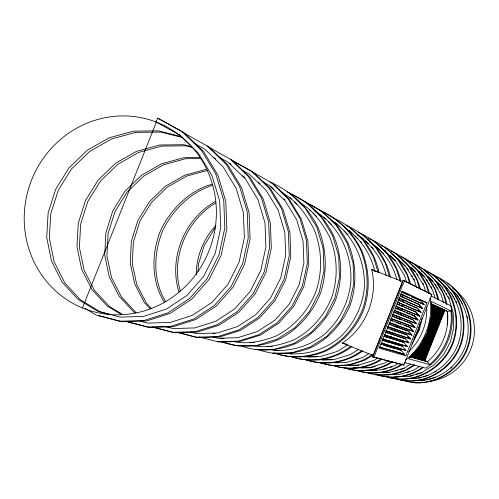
<?xml version="1.0" encoding="UTF-8"?>
<svg xmlns="http://www.w3.org/2000/svg" width="499" height="499" viewBox="0 0 499 499"><rect width="100%" height="100%" fill="white"/><g stroke="black" fill="none" stroke-linecap="round" stroke-linejoin="round"><path stroke-width="0.75" d="M196.294 274.824C196.076 256.648 203.773 238.447 216.017 225.199M198.078 271.487L198.359 264.539L204.054 245.857L214.302 229.053L215.393 227.993M396.474 318.194L396.973 315.998M397.466 313.802L397.965 311.613M398.458 309.417L398.951 307.228M399.007 319.204L399.506 317.015M400.005 314.825L400.504 312.636M400.996 310.447L401.495 308.257M401.994 306.068L402.325 304.608M399.93 319.422L400.447 317.139M400.965 314.863L401.308 313.341M402.001 310.303L402.344 308.787M402.861 306.511L403.204 304.989M420.096 322.978L418.555 329.72L413.952 338.49M422.079 318.063L419.341 330.02L411.931 344.148M431.236 303.723L447.441 311.413C449.599 330.282 441.908 349.593 427.375 361.819L409.947 356.847M82.472 307.939L156.349 122.105A100 95.509 -69.2 0 1 179.422 291.871A100 95.509 -69.2 0 1 25.137 232.16A100 95.509 -69.2 0 1 156.337 122.099M372.516 356.86L403.036 280.182L431.891 294.597L403.834 365.075L372.516 356.86L401.832 364.382M381.105 335.995L373.321 355.55L342.37 343.062C365.954 327.831 378.329 296.705 371.674 269.435L402.73 281.673M381.685 334.548L390.043 313.54M390.617 312.093L402.444 282.397M373.863 357.409L404.396 280.712M405.837 355.793L426.944 302.774L402.231 291.135L379.483 348.283L405.837 355.793L393.748 350.928M411.419 355.382L410.933 356.86L411.794 354.702M431.317 305.656L431.803 304.184M412.573 354.109L411.513 357.028L412.661 354.147M431.492 306.598L432.433 304.471L431.292 307.353M413.721 352.843L412.087 357.19L413.808 352.88M431.46 308.288L432.976 304.727L431.261 309.043M414.582 352.3L412.667 357.359L414.663 352.338M431.429 309.973L433.519 304.983L431.516 310.01M415.723 351.04L413.241 357.521L416.091 350.36M431.404 311.657L434.055 305.238L431.492 311.688M416.858 349.787L413.814 357.683L416.946 349.824M431.373 313.328L434.592 305.494L431.46 313.36M417.757 349.125L414.382 357.852L418.125 348.439M431.292 315.125L435.128 305.75L431.379 315.156M419.179 347.136L414.95 358.014L419.266 347.173M431.255 316.803L435.658 305.999L430.768 318.281M421.175 343.711L415.517 358.176L421.262 343.749M429.789 322.086L436.188 306.249L429.296 323.558M423.732 338.865L416.079 358.338L423.819 338.896M428.891 325.903L436.719 306.505L428.978 325.941M425.716 335.465L416.646 358.494L426.084 334.779M428.005 329.714L437.243 306.754L427.805 330.469M417.201 358.656L437.773 307.004L417.201 358.656L412.829 356.935M413.478 357.134L418.318 358.974L438.727 307.465M414.519 357.421L418.873 359.137L439.332 307.746L437.829 307.141M419.977 359.448L440.368 308.232L419.977 359.448L415.873 357.895M440.885 308.476L420.526 359.604L440.885 308.476L437.542 307.097M421.075 359.76L441.397 308.719L421.075 359.76L416.197 357.902M417.937 358.413L422.16 360.072L442.42 309.205L437.604 307.241M418.486 358.575L423.246 360.384L443.343 309.654M443.935 309.923L423.782 360.54L443.935 309.923L438.633 307.727M424.318 360.69L444.441 310.16L424.318 360.69L420.039 359.006M421.281 359.436L424.855 360.846L444.94 310.397L440.255 308.482M389.37 333.5L390.087 332.122M391.515 329.371L392.233 327.993M393.312 325.928L394.385 323.863M390.106 337.892L390.823 336.519M391.896 334.461L392.613 333.089M394.048 330.35L394.765 328.978M395.838 326.92L396.911 324.868M391.023 338.185L391.734 336.819M392.807 334.767L393.524 333.401M394.59 331.348L395.663 329.296M396.736 327.244L397.454 325.878M84.855 308.22L96.195 315.075L119.641 321.213L144.192 320.47L168.076 312.779L189.545 298.583L206.985 278.779L219.061 254.696L224.812 227.968L223.739 200.436L215.817 174.001L201.521 150.48L181.786 131.455L157.865 118.182L155.856 121.831L180.183 135.354M383.8 340.767L384.835 339.638M386.9 337.38L387.935 336.251M383.4 345.208L384.43 344.079M386.494 341.827L387.53 340.705M387.417 342.114L388.447 340.992M451.077 368.268L452.1 367.164M408.793 351.645C420.888 340.362 427.662 323.333 426.639 306.829M429.564 364.601C445.064 351.589 453.254 331.005 450.946 310.896L431.448 301.502C433.887 322.947 425.16 344.884 408.644 358.781L429.564 364.601L427.375 361.819L421.605 359.498M400.31 294.017L424.119 304.627L420.57 300.554L411.912 296.849M413.871 302.35L419.054 304.359L422.603 308.438L398.676 298.103M407.957 308.875L416.023 311.975L419.572 316.054L396.125 306.579M414.501 315.786L414.251 316.01L417.794 320.09L418.05 319.865L414.501 315.786L395.258 307.821M397.753 302.494L421.087 312.243L417.538 308.17L398.47 299.762M404.022 320.845L411.469 323.402L415.018 327.487L391.253 318.824M409.953 327.207L409.704 327.431L413.247 331.523L413.503 331.292L409.953 327.207L390.449 319.909M392.164 314.464L416.534 323.676L412.985 319.591L393.655 311.85M385.652 330.825L410.471 338.915L406.922 334.823L389.887 329.221M405.151 338.858L405.406 338.628L408.949 342.726L384.754 335.153M387.28 326.733L411.987 335.103L408.438 331.018L388.84 323.945M382.396 339.002L407.434 346.531L403.891 342.439L383.762 336.27M380.768 343.094L405.918 350.342L402.375 346.244L382.159 340.299M400.603 350.279L400.859 350.055L404.402 354.153L379.14 347.185M347.815 344.747L337.467 351.346L320.863 356.442L303.729 356.847L302.232 356.461M350.878 346.212C334.286 358.974 311.351 363.615 291.428 356.629M351.957 346.499C334.979 359.648 311.451 363.871 291.167 356.504M358.282 349.55L350.41 354.558L334.299 359.486L317.67 359.866L316.216 359.486M361.975 350.51C345.963 362.548 323.926 366.147 305.001 359.461M362.336 351.19C346.281 363.135 324.244 366.247 305.432 359.517M368.923 353.529L362.555 357.565L346.905 362.336L330.75 362.692M372.51 354.452C357.484 365.38 336.975 368.555 319.372 362.536M372.834 355.107L364.582 360.322L348.29 365.268M377.862 357.933L373.969 360.397L358.762 365.012L331.473 365.63L319.722 362.573M388.509 360.671L384.723 363.06L369.927 367.538L354.646 367.863L353.173 367.482M380.812 359.174C366.996 368.231 348.689 370.614 332.976 365.455M382.359 358.999C368.243 368.536 349.375 370.9 333.245 365.474M391.646 361.706C378.155 370.645 360.222 373.002 344.84 367.956M392.501 361.925C378.816 371.006 360.627 373.196 345.071 367.969M398.146 363.515L394.871 365.58L380.469 369.921L365.586 370.233M402.219 363.883C389.282 372.628 371.992 375.267 357.072 370.589M402.387 364.488C389.357 373.071 372.079 375.391 357.228 370.582M404.296 363.291L405.568 362.492M410.839 363.952L404.458 367.956L390.43 372.173L381.267 372.36M414.101 364.75L405.406 370.202L390.761 374.587L375.635 374.886M414.856 364.95C401.102 375.061 382.334 377.943 366.172 372.435M419.753 366.31L413.534 370.202L399.861 374.306L391.671 374.468M422.89 367.114C410.209 376.315 393 379.677 377.961 375.005M423.607 367.308C410.733 376.658 393.237 379.889 378.024 374.98M434.847 372.104L436.138 371.3M405.288 360.159L406.485 359.436C423.95 345.009 433.076 322.067 430.319 299.581L429.951 298.252M215.874 201.278C184.78 218.157 168.269 258.114 178.948 291.984M215.506 203.174C186.302 220.315 170.558 258.326 180.357 290.992M356.099 360.072L358.326 359.392M371.568 367.52L375.26 366.403M383.475 369.466L387.068 368.381M389.944 367.514L392.095 366.865M395.657 371.025L397.865 370.364M400.816 369.478L404.496 368.368M407.084 372.541L409.242 371.892M409.523 376.489L413.222 375.385M416.178 374.5L418.399 373.838M419.877 373.395L422.098 372.728M417.975 378.404L421.58 377.325M423.027 376.895L428.08 375.385M426.751 379.995L435.714 377.331M206.093 169.373L184.68 175.23L165.381 186.27L149.438 201.733L137.843 220.564L131.324 241.491L130.27 263.116L134.73 283.968L144.373 302.631L150.149 308.806M207.129 170.508L186.52 176.147L167.29 187.15L151.397 202.557L139.845 221.325L133.352 242.19L132.304 263.74L136.757 284.53L146.375 303.13L151.085 308.17M211.907 184.187C189.302 190.749 171.431 208.694 161.027 229.421C151.415 252.563 150.754 280.463 164.314 302.188M212.125 185.441C190.287 192.471 173.022 209.848 162.88 230.126C153.586 252.7 152.519 279.92 165.456 301.296M439.831 308.432L447.441 311.413L450.946 310.896M212.817 333.588L215.131 333.519M220.178 338.578L224.045 338.472M217.258 341.684L238.322 341.129L258.775 334.723L277.132 322.834L292.034 306.23L302.363 286.021L307.315 263.584L306.48 240.462L299.837 218.25L287.804 198.459L271.169 182.441M249.955 342.57L254.615 342.445M267.09 346.556L272.354 346.425M255.451 349.687L275.117 349.206L294.192 343.293L311.307 332.303L325.192 316.94L334.829 298.234L339.457 277.463L338.702 256.056L332.565 235.478L321.412 217.146L305.981 202.301L287.299 191.928M274.294 350.479L278.841 350.367M272.541 353.273L291.572 352.818L310.029 347.123L326.583 336.532L340.019 321.718L349.331 303.691L353.816 283.663L353.099 263.023L347.179 243.175L336.426 225.492L321.537 211.171L304.172 201.534M290.125 353.903L292.426 353.847M308.033 357.034L317.358 356.816M322.56 360.022L332.365 359.798M334.873 362.854L338.709 362.767M349.269 365.455L358.974 365.249M360.92 367.956L370.071 367.757M371.668 370.314L376.864 370.208M384.38 372.497L389.713 372.385M385.721 374.593L390.187 374.5M395.002 376.602L400.366 376.496M401.901 376.464L408.8 376.327L422.142 372.335L434.08 364.869L443.761 354.415L450.478 341.684L453.728 327.531L453.254 312.935L449.069 298.889L441.428 286.357L423.844 269.529M410.552 378.379C431.566 378.847 450.485 363.628 457.957 344.497C466.209 321.824 458.138 295.121 438.839 280.681M413.49 378.491L416.478 378.429M418.387 380.201C439.026 380.824 457.726 365.973 465.068 347.173C472.709 325.934 466.035 300.529 448.114 286.557M420.601 380.319L425.235 380.232M411.937 382.496C435.59 385.122 458.768 370.071 467.114 347.984C475.528 324.968 467.357 297.834 447.753 283.17M200.005 157.503L183.863 157.69L161.57 163.791L141.473 175.286L124.844 191.373L112.737 210.971L105.894 232.752L104.734 255.251L109.3 276.951L119.255 296.369L133.925 312.143L135.235 312.929M200.342 158.532L185.784 158.701L163.566 164.782L143.537 176.234L126.971 192.271L114.907 211.801L108.096 233.507L106.942 255.931L111.495 277.556L121.432 296.911L136.059 312.636M181.374 136.614L158.52 130.863L133.401 131.162L109.106 137.818L87.182 150.336L69.012 167.857L55.72 189.183L48.135 212.892L46.706 237.381L51.484 260.996L62.132 282.122L77.906 299.288L97.71 311.257L111.183 314.775M182.74 137.612L160.709 132.067L135.684 132.36L111.483 138.99L89.639 151.465L71.538 168.924L58.302 190.175L50.748 213.79L49.332 238.185L54.104 261.719L64.72 282.771L80.445 299.874L100.187 311.8L110.628 314.526M191.279 146.612L183.769 144.716L159.724 144.997L136.47 151.365L115.5 163.348L98.135 180.127L85.46 200.548L78.268 223.253L76.977 246.699L81.649 269.323L91.941 289.557L107.148 305.999L120.945 314.308M191.766 147.324L185.771 145.82L161.813 146.095L138.641 152.438L117.745 164.383L100.449 181.1L87.824 201.453L80.657 224.076L79.385 247.442L84.044 269.984L94.311 290.144L109.468 306.529L121.912 314.021M368.405 238.609L369.884 238.984C388.908 247.311 405.556 263.266 410.49 283.906M417.395 266.528L418.873 266.903C433.263 273.109 445.102 284.081 451.838 298.29C457.652 312.474 458.194 328.255 453.254 342.776C443.842 368.387 414.07 385.652 387.474 376.976M418.106 266.928L419.584 267.302M402.394 380.026C428.285 389.619 458.394 373.639 467.682 348.202C478.111 319.572 463.24 287.374 435.059 276.122M396.767 378.947C422.628 387.224 451.483 370.426 460.652 345.558C465.473 331.411 464.949 316.029 459.286 302.213C452.724 288.372 441.191 277.675 427.175 271.631M393.031 378.017L395.283 378.598M396.786 378.991C422.541 386.819 450.934 369.971 460.053 345.333C468.667 321.724 460.296 293.892 440.193 278.854M341.615 364.987L343.05 365.355M387.436 377.001C413.927 385.259 443.262 367.931 452.618 342.539C461.45 318.306 452.861 289.751 432.234 274.313M286.638 353.055L288.846 353.629C306.966 355.163 324.812 349.394 338.989 338.097C353.13 325.404 361.918 307.933 364.214 289.108C366.147 262.331 353.81 234.493 330.868 220.034M270.739 349.612L272.928 350.179C291.647 351.764 310.072 345.763 324.693 334.074C339.314 320.907 348.377 302.806 350.735 283.32C352.737 255.207 339.557 225.704 315 211.127M252.089 345.508C265.817 348.651 280.026 345.158 292.963 340.318C310.902 331.255 324.525 315.686 331.854 297.048C338.328 277.332 337.48 255.993 329.596 236.807C322.31 223.321 313.048 209.96 299.388 202.357M233.757 341.541C247.928 344.709 262.549 341.104 275.885 336.083C294.472 326.652 308.557 310.472 316.135 291.135C322.828 270.651 321.936 248.496 313.752 228.573C305.993 214.202 296.019 199.931 281.236 192.165M275.049 353.055C291.597 359.305 309.829 357.633 325.978 350.984C343.424 342.27 356.741 327.244 363.927 309.18C370.264 290.131 369.491 269.485 361.887 250.922C353.211 232.777 338.303 218.387 319.809 210.453M213.235 337.068L217.695 338.228L237.873 337.68L257.459 331.517L275.03 320.09L289.289 304.147L299.163 284.748L303.885 263.21L303.049 241.017L296.649 219.685L285.072 200.685L269.08 185.291L262.399 181.586M274.469 352.968C290.836 359.118 308.844 357.197 324.793 350.697C342.283 341.958 355.637 326.889 362.842 308.769C369.191 289.669 368.424 268.967 360.796 250.348C352.169 232.44 337.586 217.994 319.273 210.135M257.939 349.468C275.286 355.949 294.373 354.508 311.301 347.435C329.334 338.391 343.081 322.822 350.491 304.128C357.034 284.393 356.23 263.017 348.352 243.793C339.445 225.298 324.381 210.385 305.469 202.27M190.356 332.053L196.288 333.594L217.208 333.008L237.524 326.571L255.756 314.663L270.552 298.053L280.794 277.837L285.684 255.401L284.798 232.278L278.124 210.06L266.073 190.269L249.425 174.251L242.034 170.147M241.884 346.081C259.337 352.668 278.561 350.622 295.558 343.624C314.22 334.23 328.417 318.075 336.077 298.701C342.832 278.236 341.99 256.074 333.819 236.146C324.587 216.965 308.968 201.502 289.358 193.094M165.643 326.639L173.066 328.573L194.785 327.937L215.886 321.213L234.829 308.775L250.205 291.428L260.846 270.327L265.911 246.911L264.969 222.785L258.002 199.606L245.433 178.96L228.074 162.25L219.934 157.734M220.714 341.491C239.508 348.676 260.26 347.341 278.623 339.526C297.965 329.752 312.642 312.96 320.558 292.869C327.55 271.612 326.664 248.602 318.181 227.906C308.02 206.698 291.291 191.404 269.853 181.985M220.583 341.534L237.075 345.838L257.415 345.32L277.157 339.17L294.865 327.749L309.243 311.788L319.217 292.364L324.001 270.789L323.209 248.558L316.828 227.195L305.251 208.158L289.239 192.745M140.344 321.156L147.785 323.103L170.365 322.416L192.315 315.368L212.025 302.357L228.024 284.212L239.096 262.143L244.36 237.661L243.35 212.431L236.064 188.204L222.928 166.629L204.796 149.17L194.155 143.263M199.326 337L218.967 342.04L239.969 341.491L260.359 335.11L278.66 323.258L293.518 306.71L303.816 286.569L308.756 264.208L307.92 241.16L301.302 219.024L289.314 199.294L272.728 183.326L251.689 171.631M112.68 315.168L120.165 317.121L143.675 316.378L166.541 308.981L187.081 295.333L203.76 276.315L215.294 253.193L220.77 227.532L219.691 201.103L212.044 175.723L198.296 153.131L179.316 134.855M178.33 332.521L197.685 337.58L219.46 336.987L240.605 330.326L259.592 317.982L275.011 300.741L285.696 279.758L290.811 256.461L289.925 232.459L283.033 209.399L270.552 188.865L253.292 172.242L232.391 160.641M177.918 332.509L195.833 337.187L217.676 336.594L238.89 329.914L257.933 317.52L273.402 300.217L284.118 279.159L289.252 255.787L288.36 231.698L281.442 208.563L268.917 187.955L251.596 171.276L230.625 159.636M152.981 327.088L174.6 332.739L197.205 332.103L219.173 325.142L238.896 312.249L254.92 294.254L266.017 272.354L271.325 248.047L270.383 223.003L263.191 198.951L250.174 177.532L232.178 160.198L209.137 147.386M152.395 327.038L172.592 332.315L195.265 331.679L217.302 324.687L237.094 311.75L253.168 293.686L264.302 271.712L269.628 247.311L268.68 222.18L261.457 198.034L248.396 176.54L230.338 159.15M127.02 321.593L149.482 327.469L172.978 326.789L195.826 319.497L216.354 306.006L233.027 287.187L244.572 264.289L250.086 238.878L249.082 212.699L241.56 187.555L227.956 165.175L209.168 147.074L184.331 133.258M125.505 321.312L147.286 327.007L170.864 326.321L193.787 318.998L214.383 305.463L231.112 286.569L242.701 263.584L248.228 238.073L247.223 211.801L239.67 186.564L226.016 164.096L207.16 145.926M98.671 315.599L122.043 321.718L146.506 320.976L170.309 313.322L191.703 299.182L209.081 279.459L221.113 255.469L226.852 228.841L225.779 201.421L217.888 175.093L203.654 151.659L183.994 132.715L157.865 118.182M404.496 362.542L425.809 368.168C445.925 355.363 456.473 328.878 450.703 305.75L431.061 295.944M342.37 343.062L346.824 344.273M379.415 346.942L404.402 354.153M384.267 345.433L396.15 348.957M397.634 349.4L399.861 350.061M380.818 344.092L400.859 350.055M381.772 343.075L405.918 350.342M382.427 340.062L402.375 346.244M382.671 338.765L407.434 346.531M384.03 336.033L403.891 342.439M384.299 334.673L408.949 342.726M385.633 332.003L405.406 338.628M385.365 332.24L404.421 338.609M385.927 330.581L410.471 338.915M387.236 327.974L406.922 334.823M387.555 326.489L411.987 335.103M433.488 305.282L437.155 306.723M389.301 324.444L391.478 325.229M392.931 325.747L407.458 330.98M439.332 307.746L418.873 359.137M439.769 307.958L419.341 359.255M442.42 309.205L422.16 360.072M389.183 322.404L413.503 331.292M389.625 322.909L413.247 331.523M390.898 320.42L393.069 321.231M395.963 322.31L401.021 324.194M403.916 325.273L408.98 327.163M390.811 318.312L415.018 327.487M392.501 316.397L401.857 320.015M392.052 315.879L411.469 323.402M392.439 314.22L416.534 323.676M431.891 294.597L403.036 280.182M411.12 356.442L416.079 358.338M410.771 356.429L414.95 358.014M410.833 356.511L413.814 357.683M410.403 356.467L412.667 357.359M410.134 356.423L412.087 357.19M374.612 270.876L378.03 272.229M411.974 296.855L426.944 302.774M394.104 312.374L412.018 319.535M431.105 303.941L433.519 304.983M431.08 304.047L435.128 305.75M431.261 304.24L436.719 306.505M421.961 359.598L427.007 361.625M402.587 364.569L403.834 365.075M394.771 310.415L418.05 319.865M394.503 310.659L417.794 320.09M395.701 308.357L401.408 310.709M402.836 311.301L404.976 312.181M406.404 312.773L409.972 314.245M411.394 314.832L413.534 315.717M395.695 306.043L419.572 316.054M396.867 303.791L416.023 311.975M397.304 304.334L399.437 305.238M400.853 305.843L402.986 306.754M404.402 307.359L406.535 308.27M397.323 301.951L421.087 312.243M398.907 300.311L401.028 301.24M402.437 301.864L404.558 302.799M405.974 303.417L412.336 306.218M413.746 306.841L416.571 308.083M398.951 297.859L422.603 308.438M400.073 295.726L419.054 304.359M401.913 296.924L412.467 301.714M401.271 294.092L424.119 304.627M401.676 291.697L420.57 300.554M402.107 292.264L408.413 295.215M371.674 269.435L374.425 270.782M333.369 218.169C356.03 227.806 374.156 247.922 378.928 272.354M345.888 225.311C367.694 234.599 385.633 253.617 390.349 277.219M358.257 232.359C378.816 241.21 396.169 258.894 400.89 281.199M380.831 245.221C399.431 253.342 415.63 269.017 420.345 289.208M391.154 251.103C409.149 258.975 424.861 274.107 429.477 293.643M400.903 256.661C419.148 264.526 434.554 280.226 438.752 300.024M410.134 261.919C427.88 269.572 442.869 284.848 446.948 304.109M345.102 228.031C360.066 237.967 371.069 253.922 374.818 271.568M357.247 234.854C371.643 244.048 382.496 259.174 386.238 275.928M369.79 241.903C382.839 250.641 393.231 264.27 396.855 279.714M381.629 248.546L383.637 249.662L395.807 261.357L404.595 275.779L406.573 282.39M392.233 254.502L394.185 255.588L405.999 266.94L414.532 280.943L416.447 287.362M402.805 260.441L404.128 261.177L415.611 272.211L423.901 285.808L425.628 291.591M412.174 265.705L413.528 266.46L424.693 277.188L432.758 290.412L435.059 298.14M421.1 270.72L422.416 271.456L433.288 281.898L441.135 294.766L443.536 302.824M442.551 280.413L443.162 280.756M452.075 290.119L456.535 294.404M444.908 286.251L447.615 288.852M437.087 281.91L440.979 285.653M428.017 276.546L432.901 281.236M414.993 264.476L426.614 275.648L434.997 289.426L438.047 299.674M418.742 271.169L424.318 276.521M410.933 267.395L415.299 271.587M397.279 258.226L405.699 266.316M384.542 250.167L385.646 251.228M390.056 255.476L395.576 260.777M376.658 247.042L383.731 253.841M405.637 259.143L417.588 270.626L426.208 284.792L428.728 293.262M395.732 253.492L408.026 265.312L416.902 279.895L419.559 288.809M385.228 247.504L397.896 259.68L407.034 274.7L409.654 283.488M374.075 241.142L387.13 253.692L396.555 269.179L400.217 281.48M362.205 234.368L375.672 247.323L385.403 263.304L389.407 276.752M361.532 237.243L363.777 239.401M365.461 241.017L368.268 243.718M371.636 246.955L373.321 248.571M349.55 227.151L363.459 240.53L373.508 257.041L377.924 271.861M348.888 230.139L352.781 233.875M355.001 236.015L357.777 238.684M360.559 241.354L361.669 242.42M335.384 222.548L339.794 226.789M344.204 231.031L348.065 234.742M323.664 217.059L325.853 219.167M328.598 221.806L331.342 224.444M309.773 209.911L310.865 210.965M313.054 213.067L316.341 216.229M289.776 197.361L291.422 198.945M294.709 202.107L296.899 204.216M270.645 186.171L273.945 189.346M283.837 198.87L284.941 199.924M258.314 182.123L259.973 183.719M229.92 163.292L231.037 164.364M242.757 175.642L244.99 177.794M214.476 157.684L215.574 158.738M421.836 302.525L423.863 304.852M418.798 304.59L422.347 308.663M417.788 308.975L420.832 312.474M415.767 312.206L419.316 316.279M413.241 320.402L416.278 323.901M411.22 323.626L414.763 327.712M408.182 331.242L411.731 335.328M407.683 336.22L410.215 339.139M407.683 341.778L408.7 342.95M457.096 294.94L460.315 300.217M461.12 301.539L462.324 303.523M450.566 292.214L451.346 293.499M452.131 294.784L453.304 296.705M454.084 297.99L454.863 299.269M456.036 301.196L456.822 302.475M442.089 286.719L442.894 288.035M444.098 290.006L444.896 291.322M446.1 293.3L446.904 294.616M448.108 296.587L449.312 298.564M435.159 280.401L443.318 293.805L446.493 304.49M435.159 284.199L436.332 286.127M437.112 287.412L437.897 288.696M426.639 279.571L427.843 281.548M428.647 282.864L429.452 284.187M430.656 286.164L431.866 288.141M417.176 273.926L417.962 275.217M422.69 282.977L423.476 284.268M407.228 268.057L408.444 270.053M411.687 275.373L412.498 276.702M413.715 278.698L414.526 280.026M467.201 316.441L467.862 318.655M399.406 298.271L399.487 300.535M399.562 302.793L399.612 304.303M402.861 294.479L402.961 297.485M403.036 299.737L403.111 301.989M402.001 294.822L402.075 297.08M402.15 299.338L402.225 301.596M447.441 311.413L447.584 324.893M452.693 288.266A51.322 50.705 -69.2 0 1 472.821 342.863A51.322 50.705 -69.2 0 1 429.053 381.429M438.209 307.216L417.763 358.818L438.209 307.216M441.821 308.931L421.618 359.916L441.821 308.931M442.838 309.411L422.703 360.228L442.838 309.411"/></g></svg>
